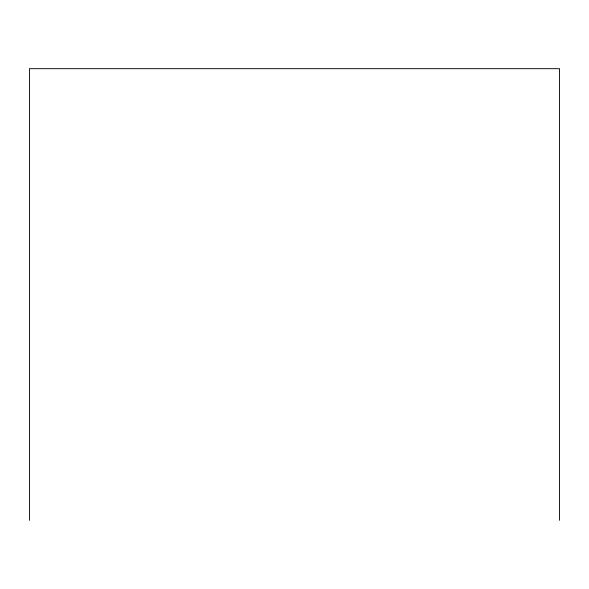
<?xml version="1.0" encoding="UTF-8"?>
<svg xmlns="http://www.w3.org/2000/svg" width="589" height="589" viewBox="0 0 589 589"><rect width="100%" height="100%" fill="white"/><g stroke="black" fill="none" stroke-linecap="round" stroke-linejoin="round"><path stroke-width="0.88" d="M559.55 520.323L559.55 68.677L29.45 68.677L29.45 520.323"/></g></svg>
